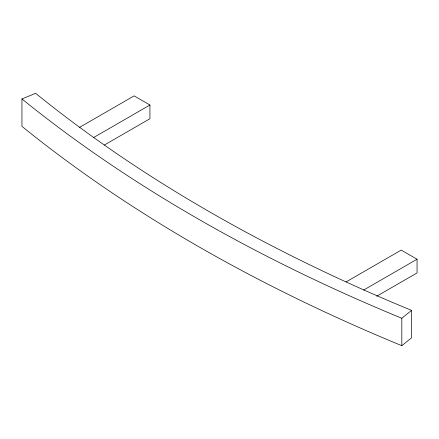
<?xml version="1.0" encoding="UTF-8"?>
<svg xmlns="http://www.w3.org/2000/svg" width="439" height="439" viewBox="0 0 439 439"><rect width="100%" height="100%" fill="white"/><g stroke="black" fill="none" stroke-linecap="round" stroke-linejoin="round"><path stroke-width="0.66" d="M401.822 345.68L401.822 318.264L411.568 310.373A1606.076 927.261 0 0 1 35.625 93.32L21.95 98.945L21.95 126.361A1622.862 936.952 0 0 0 401.822 345.68L411.568 337.789L411.568 310.373M79.272 127.535L134.109 95.872L149.935 105.014L149.935 118.722L104.378 145.024M93.727 137.467L149.935 105.014M346.042 281.948L401.224 250.093L417.05 259.229L417.05 272.937L376.7 296.232M363.651 290.058L417.05 259.229M401.822 318.264A1622.862 936.952 0 0 1 21.95 98.945"/></g></svg>
